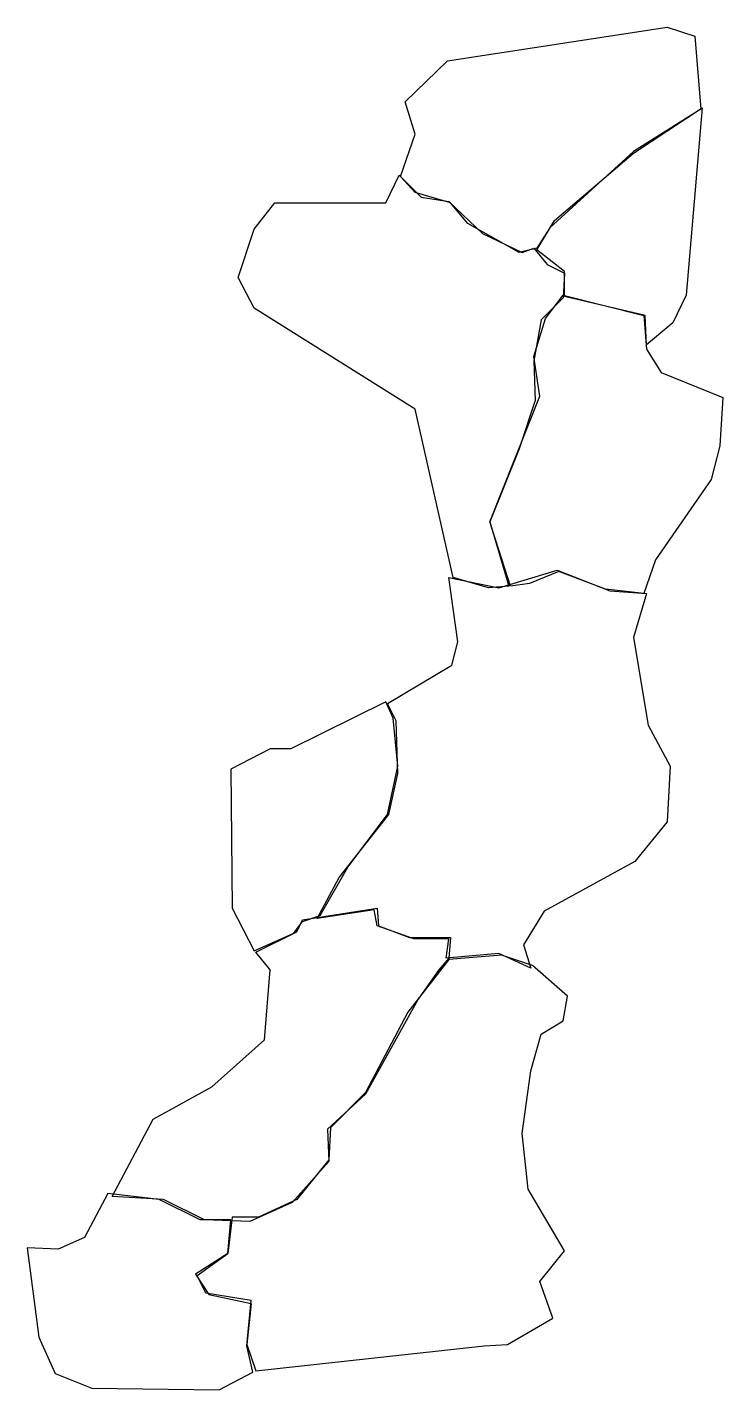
# Model space of a CAD drawing. Extents: x -210 to 62, y 200 to 732.
import ezdxf

# ---------------------------------------------------------------- set-up
doc = ezdxf.new("R2010")
doc.units = 0
doc.layers.add('Layer_1', color=7, linetype='CONTINUOUS')

msp = doc.modelspace()

# ---------------------------------------------------------------- linework, layer by layer
at = {"layer": 'Layer_1', "color": 7}
for points in [[(-64, 673.714284), (-58.285714, 690.285716), (-62.285714, 702.85714), (-45.714286, 718.85714), (40, 732.000004), (50.857143, 728.571428), (53.142857, 700.000004), (26.857143, 683.428572), (-5.714286, 653.714284), (-10.857143, 645.714284), (-17.714286, 644.000004), (-37.714286, 655.428572), (-44.571429, 663.428572), (-58.285714, 667.428572), (-64, 673.714284)], [(-10.857143, 645.14286), (-4, 656.571428), (26.857143, 682.85714), (53.714286, 700.571428), (47.428571, 627.428572), (42.285714, 616.571428), (32, 608.000004), (31.428571, 619.428572), (0, 626.85714), (0, 636.571428), (-10.857143, 645.14286)], [(-12, 645.714284), (-6.857143, 639.428572), (0, 636.000004), (-0.571429, 626.285716), (-9.142857, 617.714284), (-12, 601.714284), (-11.428571, 586.285716), (-17.714286, 567.428572), (-29.142857, 538.85714), (-21.714286, 513.714284), (-29.714286, 513.14286), (-43.428571, 517.14286), (-58.285714, 582.85714), (-121.142856, 622.285716), (-127.428568, 634.285716), (-121.142856, 653.14286), (-113.142856, 663.428572), (-69.714286, 663.428572), (-64.571429, 674.285716), (-56, 665.714284), (-45.142857, 664.000004), (-32, 651.428572), (-16.571429, 644.000004), (-12, 645.714284)], [(-21.142857, 513.714284), (-29.142857, 538.85714), (-9.714286, 588.000004), (-12, 603.428572), (-7.428571, 618.285716), (-0.571429, 627.428572), (30.857143, 619.428572), (32, 606.285716), (37.714286, 597.14286), (61.714286, 587.428572), (60.571429, 568.571428), (57.142858, 555.428572), (35.428571, 524.000004), (30.857143, 510.85714), (16, 512.571428), (-2.285714, 519.428572), (-13.714286, 514.85714), (-21.142857, 513.714284)], [(-45.142857, 517.14286), (-25.714286, 513.14286), (-2.857143, 520.000004), (17.714286, 512.000004), (32, 510.85714), (26.857143, 493.714284), (32.571429, 459.428572), (41.142857, 443.428572), (40, 421.714284), (27.428571, 406.285716), (-8, 386.85714), (-16, 373.714284), (-13.142857, 364.571428), (-25.714286, 370.285716), (-46.285714, 368.571428), (-45.142857, 376.000004), (-58.857143, 376.000004), (-73.142858, 381.14286), (-74.285714, 387.428572), (-96.571432, 384.000004), (-88, 400.000004), (-68.571429, 424.571428), (-65.142858, 440.571428), (-65.714286, 461.14286), (-69.142858, 468.000004), (-44, 482.85714), (-41.714286, 492.000004), (-45.142857, 517.14286)], [(-121.142856, 371.428572), (-105.714288, 378.285716), (-102.285712, 382.85714), (-95.428568, 385.14286), (-84.571432, 404.000004), (-69.142858, 424.571428), (-65.142858, 443.428572), (-66.857143, 462.285716), (-69.714286, 468.571428), (-106.857144, 450.285716), (-114.857144, 450.285716), (-130.285712, 442.285716), (-129.714288, 388.000004), (-121.142856, 371.428572)], [(-176.571432, 275.428572), (-160.571432, 305.714284), (-137.714288, 318.285716), (-117.142856, 336.571428), (-114.857144, 364.000004), (-120.571432, 370.85714), (-104.571432, 378.85714), (-102.285712, 383.428572), (-73.142858, 388.000004), (-72.571429, 381.14286), (-60.571429, 376.571428), (-44.571429, 376.571428), (-45.142857, 368.571428), (-49.142857, 364.000004), (-57.142858, 352.571428), (-77.714286, 315.428572), (-92.571432, 301.714284), (-92, 289.14286), (-106.285712, 273.14286), (-122.857144, 265.714284), (-140.571432, 266.285716), (-156.571432, 274.285716), (-176.571432, 275.428572)], [(-120.571432, 207.428572), (-31.428571, 217.14286), (-22.285714, 217.714284), (-4.571429, 228.000004), (-9.714286, 242.285716), (0, 254.285716), (-14.285714, 278.285716), (-16.571429, 300.000004), (-13.142857, 324.571428), (-9.142857, 338.85714), (-0.571429, 344.000004), (1.142857, 353.714284), (-12.571429, 365.714284), (-24.571429, 369.714284), (-45.142857, 368.000004), (-61.142858, 347.428572), (-77.714286, 316.000004), (-91.428568, 302.285716), (-92, 289.714284), (-104.571432, 274.285716), (-119.428568, 267.428572), (-129.714288, 267.428572), (-131.428568, 253.14286), (-144, 245.14286), (-138.857144, 237.14286), (-122.285712, 233.714284), (-124, 217.714284), (-120.571432, 207.428572)], [(-178.285712, 276.571428), (-187.428568, 259.428572), (-197.714288, 254.85714), (-209.714288, 255.428572), (-205.142856, 220.571428), (-198.857144, 206.285716), (-184.571432, 200.571428), (-134.857144, 200.000004), (-121.714288, 206.85714), (-124, 217.14286), (-122.285712, 234.85714), (-140, 237.714284), (-143.428568, 244.571428), (-131.428568, 253.14286), (-130.285712, 266.285716), (-142.285712, 266.285716), (-158.285712, 274.285716), (-178.285712, 276.571428)]]:
    msp.add_lwpolyline(points, close=True, dxfattribs=at)

doc.saveas('drawing.dxf')
